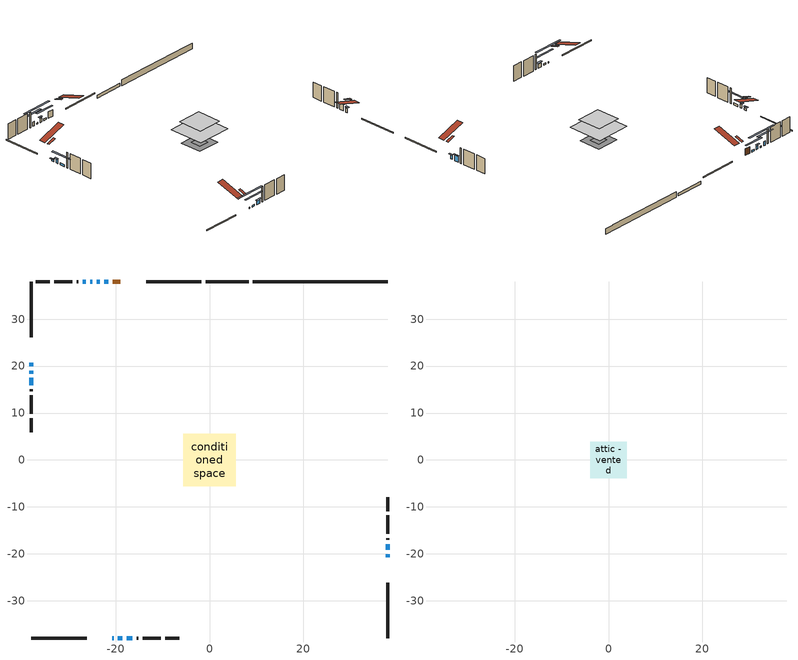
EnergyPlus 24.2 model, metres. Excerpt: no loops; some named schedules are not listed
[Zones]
conditioned space
 floor adiabatic (Floor2 construction): -1.61,-1.61 -1.61,1.61 1.61,1.61 1.61,-1.61 z1.07
 floor adiabatic (AdiabaticFloorConstruction): -5.55,-5.55 -5.55,5.55 5.55,5.55 5.55,-5.55 z3.51
 floor foundation (Slab1 construction): -3.66,-3.5 -3.66,3.5 3.66,3.5 3.66,-3.5 z-0.76
 floor foundation (Slab2 construction): -1.61,-1.61 -1.61,1.61 1.61,1.61 1.61,-1.61 z-0.65
 wall outside (RimJoist1 construction): -1.75,37.91 -13.52,37.91 / -37.91,-37.91 -26.13,-37.91 / -37.91,37.91 -37.91,26.13 / 37.91,-37.91 37.91,-26.13 z1.07:1.37
 wall outside (AdiabaticWallConstruction 1): -18.95,37.91 -20.61,37.91 z1.07:3.1
 wall outside (AdiabaticWallConstruction): -21.54,37.91 -22.46,37.91 / -19.51,-37.91 -18.59,-37.91 z1.07:1.58; -23.38,37.91 -24,37.91 / -37.91,19.01 -37.91,18.4 / -26.37,37.91 -26.98,37.91 / -17.67,-37.91 -16.45,-37.91 / 37.91,-20.7 37.91,-20.09 z1.07:2.39; -37.91,20.7 -37.91,19.93 / -37.91,17.47 -37.91,15.94 z1.07:1.68; -24.92,37.91 -25.44,37.91 / -20.7,-37.91 -20.44,-37.91 z1.07:1.46; 37.91,-19.16 37.91,-17.89 z1.07:2.96
 wall outside (Wall1 construction): -27.91,37.91 -28.25,37.91 / -15.52,-37.91 -15.18,-37.91 / -37.91,15.02 -37.91,14.68 / 37.91,-16.96 37.91,-16.63 z1.07:5.95
 wall outside (Wall2 construction): -29.18,37.91 -33.06,37.91 / -14.25,-37.91 -10.37,-37.91 / -37.91,13.75 -37.91,9.87 / 37.91,-15.7 37.91,-11.82 z1.07:5.95
 wall outside (Wall3 construction): -33.99,37.91 -36.98,37.91 / -9.44,-37.91 -6.45,-37.91 / -37.91,8.94 -37.91,5.95 / 37.91,-10.89 37.91,-7.89 z1.07:5.95
 wall foundation (FoundationWall1 construction): 9.26,37.91,-0.76 9.26,37.91,1.07 35.04,37.91,1.07 35.04,37.91,0.96 37.91,37.91,0.96 37.91,37.91,-0.76
 wall foundation (FoundationWall2 construction): 8.33,37.91 -0.82,37.91 z-0.65:0.26
 window (WindowConstruction): -21.54,37.91 -22.46,37.91 z1.07:1.58
 window (WindowConstruction 7): -23.38,37.91 -23.99,37.91 z1.07:2.39
 window (WindowConstruction 8): -37.91,20.7 -37.91,19.94 z1.07:1.68
 window (WindowConstruction 9): -37.91,19.01 -37.91,18.4 z1.07:2.39
 window (WindowConstruction 10): -24.92,37.91 -25.44,37.91 z1.07:1.46
 window (WindowConstruction 11): -20.7,-37.91 -20.44,-37.91 z1.07:1.46
 window (WindowConstruction 1): -26.37,37.91 -26.98,37.91 z1.07:2.39
 window (WindowConstruction 2): -19.51,-37.91 -18.6,-37.91 z1.07:1.58
 window (WindowConstruction 3): -17.67,-37.91 -16.45,-37.91 z1.07:2.39
 window (WindowConstruction 4): -37.91,17.47 -37.91,15.94 z1.07:1.68
 window (WindowConstruction 5): 37.91,-20.7 37.91,-20.09 z1.07:2.39
 window (WindowConstruction 6): 37.91,-19.16 37.91,-17.89 z1.07:2.96
 door (Door): -18.95,37.91 -20.61,37.91 z1.07:3.1
 ceiling adiabatic (AdiabaticFloorConstruction): 5.55,-5.55 5.55,5.55 -5.55,5.55 -5.55,-5.55 z3.51
 roof outside (Roof2 construction): -18.03,37.91,5.95 -18.03,35.45,6.76 -17.38,35.45,6.76 -17.38,37.91,5.95; -21.63,-37.91,5.95 -21.63,-35.45,6.76 -22.27,-35.45,6.76 -22.27,-37.91,5.95; -37.91,21.63,5.95 -35.45,21.63,6.76 -35.45,22.27,6.76 -37.91,22.27,5.95; 37.91,-21.63,5.95 35.45,-21.63,6.76 35.45,-22.27,6.76 37.91,-22.27,5.95
attic - vented
 floor to conditioned space (Floor1 construction Reversed): -3.9,-3.9 -3.9,3.9 3.9,3.9 3.9,-3.9 z5.95
 roof outside (Roof1 construction): -16.45,37.91,5.95 -16.45,30.31,8.48 -14.45,30.31,8.48 -14.45,37.91,5.95; -23.2,-37.91,5.95 -23.2,-30.31,8.48 -25.2,-30.31,8.48 -25.2,-37.91,5.95; -37.91,23.2,5.95 -30.31,23.2,8.48 -30.31,25.2,8.48 -37.91,25.2,5.95; 37.91,-23.2,5.95 30.31,-23.2,8.48 30.31,-25.2,8.48 37.91,-25.2,5.95
shading: -25.2,37.91 -18.8,37.91 -18.8,38.37 -25.2,38.37 z4.32; -24.29,37.91 -23.09,37.91 -23.09,38.37 -24.29,38.37 z2.69; -37.91,19.64 -37.91,21 -38.37,21 -38.37,19.64 z1.98; -37.91,18.1 -37.91,19.31 -38.37,19.31 -38.37,18.1 z2.69; -30.21,37.91 -20.15,37.91 -20.15,38.32 -30.21,38.32 z6.23; -15.67,-37.91 -25.47,-37.91 -25.47,-38.32 -15.67,-38.32 z6.23; -29.72,37.91 -23.63,37.91 -23.63,38.37 -29.72,38.37 z5.13; -15.54,-37.91 -22.56,-37.91 -22.56,-38.37 -15.54,-38.37 z4.63; -16.15,-37.91 -17.97,-37.91 -17.97,-38.37 -16.15,-38.37 z2.69; -37.91,13.2 -37.91,20.21 -38.37,20.21 -38.37,13.2 z4.42; 37.91,-19.79 37.91,-21 38.37,-21 38.37,-19.79 z2.69; 37.91,-17.69 37.91,-19.36 38.32,-19.36 38.32,-17.69 z3.16
[Building]
Building 1: Terrain=Suburbs
[Site:Location]
Erieau AUT_ON: Latitude {deg}=42.25; Longitude {deg}=-81.9; Time Zone {hr}=-5; Elevation {m}=178; Keep Site Location Information=Yes
[Site:GroundTemperature:Shallow]
5.2292, 3.30147, 3.1471, 4.0619, 7.73432, 11.3896, 14.5586, 16.5661, 16.7366, 15.1039, 12.0157, 8.47254
[Site:WaterMainsTemperature]
Calculation Method=Schedule; Temperature Schedule=mains temperature schedule
[Material] Roughness=Rough; Thermal Absorptance=0.9
Name | Thickness {m} | Conductivity {W/m-K} | Density {kg/m3} | Specific Heat {J/kg-K} | Solar Absorptance | Visible Absorptance
asphalt or fiberglass shingles | 0.00635 | 0.162714 | 1121.4 | 1465.45 | 0.4 | 0.4
ceiling stud and cavity | 0.1397 | 0.109885 | 65.682 | 1177.47 | 0.7 | 0.7
concrete 4.0 in. | 0.1016 | 1.803125 | 2242.8 | 837.4 | 0.7 | 0.7
concrete 8.0 in. | 0.2032 | 1.803125 | 2242.8 | 837.4 | 0.7 | 0.7
door material | 0.04445 | 0.188738 | 512.64 | 1214.23 | 0.7 | 0.7
exterior vertical ins | 0.00202101 | 0.029427 | 32.04 | 1214.23 | 0.7 | 0.7
floor covering | 0.0127 | 9.015625 | 54.468 | 1339.84 | 0.6 | 0.6
floor covering 1 | 0.0127 | 0.0433444 | 54.468 | 1339.84 | 0.6 | 0.6
floor rigid ins; wall rigid ins | 0.512978 | 0.029427 | 32.04 | 1214.23 | 0.7 | 0.7
floor stud and cavity | 0.0889 | 0.621767 | 50.32683 | 1063.81 | 0.7 | 0.7
floor stud and cavity 1 | 0.1397 | 1.75129 | 37.0049 | 1207.88 | 0.7 | 0.7
furniture material conditioned space 1 | 0.1524 | 0.115458 | 640.8 | 1214.23 | 0.6 | 0.6
gypsum board | 0.0127 | 0.160291 | 801 | 837.4 | 0.6 | 0.6
gypsum board 1 | 0.0127 | 0.160291 | 801 | 837.4 | 0.7 | 0.7
osb sheathing 0.5 in. | 0.0127 | 0.115458 | 512.64 | 1214.23 | 0.7 | 0.7
osb sheathing 0.75 in. | 0.01905 | 0.115458 | 512.64 | 1214.23 | 0.7 | 0.7
rim joist stud and cavity | 0.0508 | 0.177588 | 50.32683 | 1063.81 | 0.6 | 0.6
roof stud and cavity | 0.2032 | 0.162356 | 78.34581 | 1123.46 | 0.7 | 0.7
wall stud and cavity | 0.1397 | 1.03049 | 139.0536 | 1170.24 | 0.7 | 0.7
wall stud and cavity 1 | 0.1397 | 1.11759 | 139.0536 | 1170.24 | 0.7 | 0.7
wall stud and cavity 2 | 0.1397 | 1.10207 | 139.0536 | 1170.24 | 0.7 | 0.7
wall stud and cavity 3 | 0.0889 | 0.380278 | 52.3479 | 1209.89 | 0.7 | 0.7
wall stud and cavity 4 | 0.0889 | 0.391764 | 83.0341 | 1211.67 | 0.7 | 0.7
wood siding | 0.0254 | 0.102417 | 544.68 | 1172.36 | 0.4 | 0.4
wood siding 1; wood siding 2; wood siding 3 | 0.0254 | 0.102417 | 544.68 | 1172.36 | 0.7 | 0.7
[WindowMaterial:SimpleGlazingSystem]
Name | U-Factor {W/m2-K} | Solar Heat Gain Coefficient
WindowMaterial | 2.99571 | 0.59
WindowMaterial 1 | 2.96562 | 0.62
WindowMaterial 2 | 2.75383 | 0.59
WindowMaterial 3 | 2.90089 | 0.68
WindowMaterial 4 | 2.765186 | 0.62
WindowMaterial 5 | 2.67774 | 0.42
[Construction]
AdiabaticFloorConstruction: floor stud and cavity 1, floor rigid ins, osb sheathing 0.75 in., floor covering 1
AdiabaticWallConstruction: wood siding 2, wall rigid ins, wall stud and cavity 3, gypsum board
AdiabaticWallConstruction 1: wood siding 3, wall rigid ins, wall stud and cavity 3, gypsum board
Door: door material
Floor1 construction Reversed: gypsum board, ceiling stud and cavity
Floor2 construction: floor stud and cavity, floor covering
FoundationWall1 construction: concrete 8.0 in.
FoundationWall2 construction: concrete 8.0 in., gypsum board 1
furniture construction conditioned space 1: furniture material conditioned space 1
PartitionWallConstruction: gypsum board, wall stud and cavity 4, gypsum board
RimJoist1 construction: wood siding 1, rim joist stud and cavity
Roof1 construction: asphalt or fiberglass shingles
Roof2 construction: asphalt or fiberglass shingles, osb sheathing 0.75 in., roof stud and cavity, gypsum board
Slab1 construction; Slab2 construction: concrete 4.0 in.
Wall1 construction: wood siding, osb sheathing 0.5 in., wall stud and cavity, gypsum board
Wall2 construction: wood siding, osb sheathing 0.5 in., wall stud and cavity 1, gypsum board
Wall3 construction: wood siding, osb sheathing 0.5 in., wall stud and cavity 2, gypsum board
WindowConstruction; WindowConstruction 2: WindowMaterial
WindowConstruction 1; WindowConstruction 3; WindowConstruction 5; WindowConstruction 7: WindowMaterial 1
WindowConstruction 10; WindowConstruction 11: WindowMaterial 5
WindowConstruction 4; WindowConstruction 8: WindowMaterial 2
WindowConstruction 6: WindowMaterial 3
WindowConstruction 9: WindowMaterial 4
[Zone] Multiplier=1; Part of Total Floor Area=Yes
Name | Volume {m3}
attic - vented | 24.9618
conditioned space | 386.7
[Space]
Name | Zone | Volume {m3}
attic - vented 1 | attic - vented | 24.9618
conditioned space 1 | conditioned space | 386.7
[ZoneInfiltration:EffectiveLeakageArea]
infil attic - vented 1: Zone or Space=attic - vented 1; Schedule=Always On Discrete; Effective Air Leakage Area {cm2}=2916.48; Stack Coefficient=0.000175984; Wind Coefficient=8.96306e-06
[ZoneMixing]
whole house fan mix: Zone or Space=attic - vented; Schedule=Always On Continuous; Design Flow Rate Calculation Method=Flow/Zone; Design Flow Rate {m3/s}=0; Source Zone or Space=conditioned space
[SurfaceProperty:ExposedFoundationPerimeter] Exposed Perimeter Calculation Method=TotalExposedPerimeter
Name | Total Exposed Perimeter {m}
Slab1 | 28.651
Slab2 | 9.144
[InternalMass] Zone or ZoneList=conditioned space; Space or SpaceList=conditioned space 1
Name | Construction | Surface Area {m2}
furniture mass conditioned space 1 | furniture construction conditioned space 1 | 78.1023
partition wall mass | PartitionWallConstruction | 184.868
[Lights]
interior lighting: Zone or ZoneList or Space or SpaceList=conditioned space 1; Schedule=interior lighting schedule; Design Level Calculation Method=LightingLevel; Lighting Level {W}=343.2; Return Air Fraction=0; Fraction Radiant=0.6; Fraction Visible=0.2; Fraction Replaceable=1
[People]
occupants: Zone or ZoneList or Space or SpaceList=conditioned space 1; Number of People Schedule=occupants schedule; Number of People Calculation Method=People; Number of People=3; Fraction Radiant=0.314171; Sensible Heat Fraction=0.56303; Activity Level Schedule=occupants activity schedule; Carbon Dioxide Generation Rate {m3/s-W}=0; Enable ASHRAE 55 Comfort Warnings=No; Mean Radiant Temperature Calculation Type=EnclosureAveraged
[ElectricEquipment] Zone or ZoneList or Space or SpaceList=conditioned space 1; Design Level Calculation Method=EquipmentLevel
Name | Schedule | Design Level {W} | Fraction Latent | Fraction Radiant | Fraction Lost
clothes dryer | clothes dryer schedule | 140.772 | 0.015 | 0.081 | 0.85
clothes washer | clothes washer schedule | 32.1985 | 0.03 | 0.162 | 0.7
cooking range | cooking range schedule | 215.147 | 0.08 | 0.432 | 0.2
dishwasher | dishwasher schedule | 66.8632 | 0.3 | 0.18 | 0.4
fridge | fridge schedule | 72.9452 | 0 | 0.6 | 0
mech vent house fan | mech vent house fan schedule | 0 | 0 | 0 | 1
mech vent house fan cfis | mech vent house fan cfis schedule | 0 | 0 | 0 | 0
misc plug loads | misc plug loads schedule | 494.7 | 0.045 | 0.513 | 0.1
whole house fan | Always On Discrete | 0 | 0 | 0 | 1
[OtherEquipment] Zone or ZoneList or Space or SpaceList=conditioned space 1; Design Level Calculation Method=EquipmentLevel
Name | Fuel Type | Schedule | Design Level {W} | Fraction Latent | Fraction Radiant | Fraction Lost
clothes dryer 1 | Electricity | clothes dryer schedule | 0 | 0.015 | 0.081 | 0.85
cooking range 1 | Electricity | cooking range schedule | 0 | 0.08 | 0.432 | 0.2
general water use latent | None | general water use schedule | 62.594 | 1 | 0 | 0
general water use sensible | None | general water use schedule | -61.6891 | 0 | 0.6 | 0
mech vent house fan latent load | None | Always On Discrete | 0 | 1 | 0 | 0
mech vent house fan sensible load | None | Always On Discrete | 0 | 0 | 0 | 0
water heater energy adjustment1 | NaturalGas | Always On Discrete | 0.01 | 0 | 0 | 1
[ZoneInfiltration:DesignFlowRate] Zone or ZoneList or Space or SpaceList=conditioned space 1; Schedule=Always On Discrete; Design Flow Rate Calculation Method=Flow/Zone; Design Flow Rate {m3/s}=0
infil flow; natural vent flow; whole house fan flow
[Foundation:Kiva] Initial Indoor Air Temperature {C}=18; Wall Depth Below Slab {m}=0.2032
Name | Wall Height Above Grade {m} | Custom Block Material Name 1 | Custom Block Depth 1 {m} | Custom Block X Position 1 {m} | Custom Block Z Position 1 {m}
Foundation Kiva 1 | 1.07
Foundation Kiva 2 | 0.260025 | exterior vertical ins | 0.910011 | 0.2159 | 0
[Foundation:Kiva:Settings]
Soil Conductivity {W/m-K}=0.849921; Soil Density {kg/m3}=1842.3; Soil Specific Heat {J/kg-K}=418.7; Ground Solar Absorptivity=0.9; Ground Thermal Absorptivity=0.9; Ground Surface Roughness {m}=0.03; Far-Field Width {m}=40; Deep-Ground Boundary Condition=ZeroFlux; Deep-Ground Depth {m}=40; Minimum Cell Dimension {m}=0.2; Maximum Cell Growth Coefficient=3; Simulation Timestep=Timestep
[Exterior:Lights]
exterior lighting: Schedule=exterior lighting schedule; Design Level {W}=75.6
[Schedule:Constant]
Name | Hourly Value
Always On Continuous; mech vent house fan schedule; mech vent house fan cfis schedule; Always On Discrete | 1
occupants activity schedule | 117.228
fridge schedule | 0
[Schedule:Week:Daily]
interior lighting schedule Week Rule - Jan1-Jan27: interior lighting schedule day, interior lighting schedule day, interior lighting schedule day, interior lighting schedule day, interior lighting schedule day, interior lighting schedule day, interior lighting schedule day, interior lighting schedule default day, interior lighting schedule default day, interior lighting schedule default day, interior lighting schedule default day, interior lighting schedule default day
interior lighting schedule Week Rule - Jan28-Feb3: interior lighting schedule day, interior lighting schedule day, interior lighting schedule day, interior lighting schedule day, interior lighting schedule day 1, interior lighting schedule day 1, interior lighting schedule day 1, interior lighting schedule default day, interior lighting schedule default day, interior lighting schedule default day, interior lighting schedule default day, interior lighting schedule default day
interior lighting schedule Week Rule - Feb4-Feb24: interior lighting schedule day 1, interior lighting schedule day 1, interior lighting schedule day 1, interior lighting schedule day 1, interior lighting schedule day 1, interior lighting schedule day 1, interior lighting schedule day 1, interior lighting schedule default day, interior lighting schedule default day, interior lighting schedule default day, interior lighting schedule default day, interior lighting schedule default day
interior lighting schedule Week Rule - Feb25-Mar3: interior lighting schedule day 1, interior lighting schedule day 1, interior lighting schedule day 1, interior lighting schedule day 1, interior lighting schedule day 2, interior lighting schedule day 2, interior lighting schedule day 2, interior lighting schedule default day, interior lighting schedule default day, interior lighting schedule default day, interior lighting schedule default day, interior lighting schedule default day
interior lighting schedule Week Rule - Mar4-Mar31: interior lighting schedule day 2, interior lighting schedule day 2, interior lighting schedule day 2, interior lighting schedule day 2, interior lighting schedule day 2, interior lighting schedule day 2, interior lighting schedule day 2, interior lighting schedule default day, interior lighting schedule default day, interior lighting schedule default day, interior lighting schedule default day, interior lighting schedule default day
interior lighting schedule Week Rule - Apr1-Apr28: interior lighting schedule day 3, interior lighting schedule day 3, interior lighting schedule day 3, interior lighting schedule day 3, interior lighting schedule day 3, interior lighting schedule day 3, interior lighting schedule day 3, interior lighting schedule default day, interior lighting schedule default day, interior lighting schedule default day, interior lighting schedule default day, interior lighting schedule default day
interior lighting schedule Week Rule - Apr29-May5: interior lighting schedule day 3, interior lighting schedule day 3, interior lighting schedule day 4, interior lighting schedule day 4, interior lighting schedule day 4, interior lighting schedule day 4, interior lighting schedule day 4, interior lighting schedule default day, interior lighting schedule default day, interior lighting schedule default day, interior lighting schedule default day, interior lighting schedule default day
interior lighting schedule Week Rule - May6-May26: interior lighting schedule day 4, interior lighting schedule day 4, interior lighting schedule day 4, interior lighting schedule day 4, interior lighting schedule day 4, interior lighting schedule day 4, interior lighting schedule day 4, interior lighting schedule default day, interior lighting schedule default day, interior lighting schedule default day, interior lighting schedule default day, interior lighting schedule default day
interior lighting schedule Week Rule - May27-Jun2: interior lighting schedule day 4, interior lighting schedule day 4, interior lighting schedule day 4, interior lighting schedule day 4, interior lighting schedule day 4, interior lighting schedule day 5, interior lighting schedule day 5, interior lighting schedule default day, interior lighting schedule default day, interior lighting schedule default day, interior lighting schedule default day, interior lighting schedule default day
interior lighting schedule Week Rule - Jun3-Jun30: interior lighting schedule day 5, interior lighting schedule day 5, interior lighting schedule day 5, interior lighting schedule day 5, interior lighting schedule day 5, interior lighting schedule day 5, interior lighting schedule day 5, interior lighting schedule default day, interior lighting schedule default day, interior lighting schedule default day, interior lighting schedule default day, interior lighting schedule default day
interior lighting schedule Week Rule - Jul1-Jul28: interior lighting schedule day 6, interior lighting schedule day 6, interior lighting schedule day 6, interior lighting schedule day 6, interior lighting schedule day 6, interior lighting schedule day 6, interior lighting schedule day 6, interior lighting schedule default day, interior lighting schedule default day, interior lighting schedule default day, interior lighting schedule default day, interior lighting schedule default day
interior lighting schedule Week Rule - Jul29-Aug4: interior lighting schedule day 6, interior lighting schedule day 6, interior lighting schedule day 6, interior lighting schedule day 7, interior lighting schedule day 7, interior lighting schedule day 7, interior lighting schedule day 7, interior lighting schedule default day, interior lighting schedule default day, interior lighting schedule default day, interior lighting schedule default day, interior lighting schedule default day
interior lighting schedule Week Rule - Aug5-Aug25: interior lighting schedule day 7, interior lighting schedule day 7, interior lighting schedule day 7, interior lighting schedule day 7, interior lighting schedule day 7, interior lighting schedule day 7, interior lighting schedule day 7, interior lighting schedule default day, interior lighting schedule default day, interior lighting schedule default day, interior lighting schedule default day, interior lighting schedule default day
interior lighting schedule Week Rule - Aug26-Sep1: interior lighting schedule day 7, interior lighting schedule day 7, interior lighting schedule day 7, interior lighting schedule day 7, interior lighting schedule day 7, interior lighting schedule day 7, interior lighting schedule day 8, interior lighting schedule default day, interior lighting schedule default day, interior lighting schedule default day, interior lighting schedule default day, interior lighting schedule default day
interior lighting schedule Week Rule - Sep2-Sep29: interior lighting schedule day 8, interior lighting schedule day 8, interior lighting schedule day 8, interior lighting schedule day 8, interior lighting schedule day 8, interior lighting schedule day 8, interior lighting schedule day 8, interior lighting schedule default day, interior lighting schedule default day, interior lighting schedule default day, interior lighting schedule default day, interior lighting schedule default day
interior lighting schedule Week Rule - Sep30-Oct6: interior lighting schedule day 8, interior lighting schedule day 9, interior lighting schedule day 9, interior lighting schedule day 9, interior lighting schedule day 9, interior lighting schedule day 9, interior lighting schedule day 9, interior lighting schedule default day, interior lighting schedule default day, interior lighting schedule default day, interior lighting schedule default day, interior lighting schedule default day
interior lighting schedule Week Rule - Oct7-Oct27: interior lighting schedule day 9, interior lighting schedule day 9, interior lighting schedule day 9, interior lighting schedule day 9, interior lighting schedule day 9, interior lighting schedule day 9, interior lighting schedule day 9, interior lighting schedule default day, interior lighting schedule default day, interior lighting schedule default day, interior lighting schedule default day, interior lighting schedule default day
interior lighting schedule Week Rule - Oct28-Nov3: interior lighting schedule day 9, interior lighting schedule day 9, interior lighting schedule day 9, interior lighting schedule day 9, interior lighting schedule day 10, interior lighting schedule day 10, interior lighting schedule day 10, interior lighting schedule default day, interior lighting schedule default day, interior lighting schedule default day, interior lighting schedule default day, interior lighting schedule default day
interior lighting schedule Week Rule - Nov4-Nov24: interior lighting schedule day 10, interior lighting schedule day 10, interior lighting schedule day 10, interior lighting schedule day 10, interior lighting schedule day 10, interior lighting schedule day 10, interior lighting schedule day 10, interior lighting schedule default day, interior lighting schedule default day, interior lighting schedule default day, interior lighting schedule default day, interior lighting schedule default day
interior lighting schedule Week Rule - Nov25-Dec1: interior lighting schedule day 10, interior lighting schedule day 10, interior lighting schedule day 10, interior lighting schedule day 10, interior lighting schedule day 10, interior lighting schedule day 10, interior lighting schedule day 11, interior lighting schedule default day, interior lighting schedule default day, interior lighting schedule default day, interior lighting schedule default day, interior lighting schedule default day
interior lighting schedule Week Rule - Dec2-Dec31: interior lighting schedule day 11, interior lighting schedule day 11, interior lighting schedule day 11, interior lighting schedule day 11, interior lighting schedule day 11, interior lighting schedule day 11, interior lighting schedule day 11, interior lighting schedule default day, interior lighting schedule default day, interior lighting schedule default day, interior lighting schedule default day, interior lighting schedule default day
occupants schedule Week Rule - Jan1-Dec31: occupants schedule day, occupants schedule day, occupants schedule day, occupants schedule day, occupants schedule day, occupants schedule day, occupants schedule day, occupants schedule default day, occupants schedule default day, occupants schedule default day, occupants schedule default day, occupants schedule default day
clothes dryer schedule Week Rule - Jan1-Dec31: clothes dryer schedule day, clothes dryer schedule day, clothes dryer schedule day, clothes dryer schedule day, clothes dryer schedule day, clothes dryer schedule day, clothes dryer schedule day, clothes dryer schedule default day, clothes dryer schedule default day, clothes dryer schedule default day, clothes dryer schedule default day, clothes dryer schedule default day
clothes washer schedule Week Rule - Jan1-Dec31: clothes washer schedule day, clothes washer schedule day, clothes washer schedule day, clothes washer schedule day, clothes washer schedule day, clothes washer schedule day, clothes washer schedule day, clothes washer schedule default day, clothes washer schedule default day, clothes washer schedule default day, clothes washer schedule default day, clothes washer schedule default day
cooking range schedule Week Rule - Jan1-Dec31: cooking range schedule day, cooking range schedule day, cooking range schedule day, cooking range schedule day, cooking range schedule day, cooking range schedule day, cooking range schedule day, cooking range schedule default day, cooking range schedule default day, cooking range schedule default day, cooking range schedule default day, cooking range schedule default day
dishwasher schedule Week Rule - Jan1-Dec31: dishwasher schedule day, dishwasher schedule day, dishwasher schedule day, dishwasher schedule day, dishwasher schedule day, dishwasher schedule day, dishwasher schedule day, dishwasher schedule default day, dishwasher schedule default day, dishwasher schedule default day, dishwasher schedule default day, dishwasher schedule default day
misc plug loads schedule Week Rule - Jan1-Dec31: misc plug loads schedule day, misc plug loads schedule day, misc plug loads schedule day, misc plug loads schedule day, misc plug loads schedule day, misc plug loads schedule day, misc plug loads schedule day, misc plug loads schedule default day, misc plug loads schedule default day, misc plug loads schedule default day, misc plug loads schedule default day, misc plug loads schedule default day
general water use schedule Week Rule - Jan1-Dec31: general water use schedule day, general water use schedule day, general water use schedule day, general water use schedule day, general water use schedule day, general water use schedule day, general water use schedule day, general water use schedule default day, general water use schedule default day, general water use schedule default day, general water use schedule default day, general water use schedule default day
exterior lighting schedule Week Rule - Jan1-Jan27: exterior lighting schedule day, exterior lighting schedule day, exterior lighting schedule day, exterior lighting schedule day, exterior lighting schedule day, exterior lighting schedule day, exterior lighting schedule day, exterior lighting schedule default day, exterior lighting schedule default day, exterior lighting schedule default day, exterior lighting schedule default day, exterior lighting schedule default day
exterior lighting schedule Week Rule - Jan28-Feb3: exterior lighting schedule day, exterior lighting schedule day, exterior lighting schedule day, exterior lighting schedule day, exterior lighting schedule day 1, exterior lighting schedule day 1, exterior lighting schedule day 1, exterior lighting schedule default day, exterior lighting schedule default day, exterior lighting schedule default day, exterior lighting schedule default day, exterior lighting schedule default day
exterior lighting schedule Week Rule - Feb4-Feb24: exterior lighting schedule day 1, exterior lighting schedule day 1, exterior lighting schedule day 1, exterior lighting schedule day 1, exterior lighting schedule day 1, exterior lighting schedule day 1, exterior lighting schedule day 1, exterior lighting schedule default day, exterior lighting schedule default day, exterior lighting schedule default day, exterior lighting schedule default day, exterior lighting schedule default day
exterior lighting schedule Week Rule - Feb25-Mar3: exterior lighting schedule day 1, exterior lighting schedule day 1, exterior lighting schedule day 1, exterior lighting schedule day 1, exterior lighting schedule day 2, exterior lighting schedule day 2, exterior lighting schedule day 2, exterior lighting schedule default day, exterior lighting schedule default day, exterior lighting schedule default day, exterior lighting schedule default day, exterior lighting schedule default day
exterior lighting schedule Week Rule - Mar4-Mar31: exterior lighting schedule day 2, exterior lighting schedule day 2, exterior lighting schedule day 2, exterior lighting schedule day 2, exterior lighting schedule day 2, exterior lighting schedule day 2, exterior lighting schedule day 2, exterior lighting schedule default day, exterior lighting schedule default day, exterior lighting schedule default day, exterior lighting schedule default day, exterior lighting schedule default day
exterior lighting schedule Week Rule - Apr1-Apr28: exterior lighting schedule day 3, exterior lighting schedule day 3, exterior lighting schedule day 3, exterior lighting schedule day 3, exterior lighting schedule day 3, exterior lighting schedule day 3, exterior lighting schedule day 3, exterior lighting schedule default day, exterior lighting schedule default day, exterior lighting schedule default day, exterior lighting schedule default day, exterior lighting schedule default day
exterior lighting schedule Week Rule - Apr29-May5: exterior lighting schedule day 3, exterior lighting schedule day 3, exterior lighting schedule day 4, exterior lighting schedule day 4, exterior lighting schedule day 4, exterior lighting schedule day 4, exterior lighting schedule day 4, exterior lighting schedule default day, exterior lighting schedule default day, exterior lighting schedule default day, exterior lighting schedule default day, exterior lighting schedule default day
exterior lighting schedule Week Rule - May6-May26: exterior lighting schedule day 4, exterior lighting schedule day 4, exterior lighting schedule day 4, exterior lighting schedule day 4, exterior lighting schedule day 4, exterior lighting schedule day 4, exterior lighting schedule day 4, exterior lighting schedule default day, exterior lighting schedule default day, exterior lighting schedule default day, exterior lighting schedule default day, exterior lighting schedule default day
exterior lighting schedule Week Rule - May27-Jun2: exterior lighting schedule day 4, exterior lighting schedule day 4, exterior lighting schedule day 4, exterior lighting schedule day 4, exterior lighting schedule day 4, exterior lighting schedule day 5, exterior lighting schedule day 5, exterior lighting schedule default day, exterior lighting schedule default day, exterior lighting schedule default day, exterior lighting schedule default day, exterior lighting schedule default day
exterior lighting schedule Week Rule - Jun3-Jun30: exterior lighting schedule day 5, exterior lighting schedule day 5, exterior lighting schedule day 5, exterior lighting schedule day 5, exterior lighting schedule day 5, exterior lighting schedule day 5, exterior lighting schedule day 5, exterior lighting schedule default day, exterior lighting schedule default day, exterior lighting schedule default day, exterior lighting schedule default day, exterior lighting schedule default day
exterior lighting schedule Week Rule - Jul1-Jul28: exterior lighting schedule day 6, exterior lighting schedule day 6, exterior lighting schedule day 6, exterior lighting schedule day 6, exterior lighting schedule day 6, exterior lighting schedule day 6, exterior lighting schedule day 6, exterior lighting schedule default day, exterior lighting schedule default day, exterior lighting schedule default day, exterior lighting schedule default day, exterior lighting schedule default day
exterior lighting schedule Week Rule - Jul29-Aug4: exterior lighting schedule day 6, exterior lighting schedule day 6, exterior lighting schedule day 6, exterior lighting schedule day 7, exterior lighting schedule day 7, exterior lighting schedule day 7, exterior lighting schedule day 7, exterior lighting schedule default day, exterior lighting schedule default day, exterior lighting schedule default day, exterior lighting schedule default day, exterior lighting schedule default day
exterior lighting schedule Week Rule - Aug5-Aug25: exterior lighting schedule day 7, exterior lighting schedule day 7, exterior lighting schedule day 7, exterior lighting schedule day 7, exterior lighting schedule day 7, exterior lighting schedule day 7, exterior lighting schedule day 7, exterior lighting schedule default day, exterior lighting schedule default day, exterior lighting schedule default day, exterior lighting schedule default day, exterior lighting schedule default day
exterior lighting schedule Week Rule - Aug26-Sep1: exterior lighting schedule day 7, exterior lighting schedule day 7, exterior lighting schedule day 7, exterior lighting schedule day 7, exterior lighting schedule day 7, exterior lighting schedule day 7, exterior lighting schedule day 8, exterior lighting schedule default day, exterior lighting schedule default day, exterior lighting schedule default day, exterior lighting schedule default day, exterior lighting schedule default day
exterior lighting schedule Week Rule - Sep2-Sep29: exterior lighting schedule day 8, exterior lighting schedule day 8, exterior lighting schedule day 8, exterior lighting schedule day 8, exterior lighting schedule day 8, exterior lighting schedule day 8, exterior lighting schedule day 8, exterior lighting schedule default day, exterior lighting schedule default day, exterior lighting schedule default day, exterior lighting schedule default day, exterior lighting schedule default day
exterior lighting schedule Week Rule - Sep30-Oct6: exterior lighting schedule day 8, exterior lighting schedule day 9, exterior lighting schedule day 9, exterior lighting schedule day 9, exterior lighting schedule day 9, exterior lighting schedule day 9, exterior lighting schedule day 9, exterior lighting schedule default day, exterior lighting schedule default day, exterior lighting schedule default day, exterior lighting schedule default day, exterior lighting schedule default day
exterior lighting schedule Week Rule - Oct7-Oct27: exterior lighting schedule day 9, exterior lighting schedule day 9, exterior lighting schedule day 9, exterior lighting schedule day 9, exterior lighting schedule day 9, exterior lighting schedule day 9, exterior lighting schedule day 9, exterior lighting schedule default day, exterior lighting schedule default day, exterior lighting schedule default day, exterior lighting schedule default day, exterior lighting schedule default day
exterior lighting schedule Week Rule - Oct28-Nov3: exterior lighting schedule day 9, exterior lighting schedule day 9, exterior lighting schedule day 9, exterior lighting schedule day 9, exterior lighting schedule day 10, exterior lighting schedule day 10, exterior lighting schedule day 10, exterior lighting schedule default day, exterior lighting schedule default day, exterior lighting schedule default day, exterior lighting schedule default day, exterior lighting schedule default day
exterior lighting schedule Week Rule - Nov4-Nov24: exterior lighting schedule day 10, exterior lighting schedule day 10, exterior lighting schedule day 10, exterior lighting schedule day 10, exterior lighting schedule day 10, exterior lighting schedule day 10, exterior lighting schedule day 10, exterior lighting schedule default day, exterior lighting schedule default day, exterior lighting schedule default day, exterior lighting schedule default day, exterior lighting schedule default day
[Schedule:Year]
interior lighting schedule: interior lighting schedule Week Rule - Jan1-Jan27, 1, 1, 1, 27, interior lighting schedule Week Rule - Jan28-Feb3, 1, 28, 2, 3, interior lighting schedule Week Rule - Feb4-Feb24, 2, 4, 2, 24, interior lighting schedule Week Rule - Feb25-Mar3, 2, 25, 3, 3, interior lighting schedule Week Rule - Mar4-Mar31, 3, 4, 3, 31, interior lighting schedule Week Rule - Apr1-Apr28, 4, 1, 4, 28, interior lighting schedule Week Rule - Apr29-May5, 4, 29, 5, 5, interior lighting schedule Week Rule - May6-May26, 5, 6, 5, 26, interior lighting schedule Week Rule - May27-Jun2, 5, 27, 6, 2, interior lighting schedule Week Rule - Jun3-Jun30, 6, 3, 6, 30, interior lighting schedule Week Rule - Jul1-Jul28, 7, 1, 7, 28, interior lighting schedule Week Rule - Jul29-Aug4, 7, 29, 8, 4, interior lighting schedule Week Rule - Aug5-Aug25, 8, 5, 8, 25, interior lighting schedule Week Rule - Aug26-Sep1, 8, 26, 9, 1, interior lighting schedule Week Rule - Sep2-Sep29, 9, 2, 9, 29, interior lighting schedule Week Rule - Sep30-Oct6, 9, 30, 10, 6, interior lighting schedule Week Rule - Oct7-Oct27, 10, 7, 10, 27, interior lighting schedule Week Rule - Oct28-Nov3, 10, 28, 11, 3, interior lighting schedule Week Rule - Nov4-Nov24, 11, 4, 11, 24, interior lighting schedule Week Rule - Nov25-Dec1, 11, 25, 12, 1, interior lighting schedule Week Rule - Dec2-Dec31, 12, 2, 12, 31
occupants schedule: occupants schedule Week Rule - Jan1-Dec31, 1, 1, 12, 31
clothes dryer schedule: clothes dryer schedule Week Rule - Jan1-Dec31, 1, 1, 12, 31
clothes washer schedule: clothes washer schedule Week Rule - Jan1-Dec31, 1, 1, 12, 31
cooking range schedule: cooking range schedule Week Rule - Jan1-Dec31, 1, 1, 12, 31
dishwasher schedule: dishwasher schedule Week Rule - Jan1-Dec31, 1, 1, 12, 31
misc plug loads schedule: misc plug loads schedule Week Rule - Jan1-Dec31, 1, 1, 12, 31
general water use schedule: general water use schedule Week Rule - Jan1-Dec31, 1, 1, 12, 31
exterior lighting schedule: exterior lighting schedule Week Rule - Jan1-Jan27, 1, 1, 1, 27, exterior lighting schedule Week Rule - Jan28-Feb3, 1, 28, 2, 3, exterior lighting schedule Week Rule - Feb4-Feb24, 2, 4, 2, 24, exterior lighting schedule Week Rule - Feb25-Mar3, 2, 25, 3, 3, exterior lighting schedule Week Rule - Mar4-Mar31, 3, 4, 3, 31, exterior lighting schedule Week Rule - Apr1-Apr28, 4, 1, 4, 28, exterior lighting schedule Week Rule - Apr29-May5, 4, 29, 5, 5, exterior lighting schedule Week Rule - May6-May26, 5, 6, 5, 26, exterior lighting schedule Week Rule - May27-Jun2, 5, 27, 6, 2, exterior lighting schedule Week Rule - Jun3-Jun30, 6, 3, 6, 30, exterior lighting schedule Week Rule - Jul1-Jul28, 7, 1, 7, 28, exterior lighting schedule Week Rule - Jul29-Aug4, 7, 29, 8, 4, exterior lighting schedule Week Rule - Aug5-Aug25, 8, 5, 8, 25, exterior lighting schedule Week Rule - Aug26-Sep1, 8, 26, 9, 1, exterior lighting schedule Week Rule - Sep2-Sep29, 9, 2, 9, 29, exterior lighting schedule Week Rule - Sep30-Oct6, 9, 30, 10, 6, exterior lighting schedule Week Rule - Oct7-Oct27, 10, 7, 10, 27, exterior lighting schedule Week Rule - Oct28-Nov3, 10, 28, 11, 3, exterior lighting schedule Week Rule - Nov4-Nov24, 11, 4, 11, 24, exterior lighting schedule Week Rule - Nov25-Dec1, 11, 25, 12, 1, exterior lighting schedule Week Rule - Dec2-Dec31, 12, 2, 12, 31
[Schedule:Compact]
mains temperature schedule: Through: 01/01, For: AllDays, Until: 24:00, 8.89333, Through: 01/02, For: AllDays, Until: 24:00, 8.82722, Through: 01/03, For: AllDays, Until: 24:00, 8.76167, Through: 01/04, For: AllDays, Until: 24:00, 8.69778, Through: 01/05, For: AllDays, Until: 24:00, 8.635, Through: 01/06, For: AllDays, Until: 24:00, 8.57333, Through: 01/07, For: AllDays, Until: 24:00, 8.51333, Through: 01/08, For: AllDays, Until: 24:00, 8.455, Through: 01/09, For: AllDays, Until: 24:00, 8.39778, Through: 01/10, For: AllDays, Until: 24:00, 8.34167, Through: 01/11, For: AllDays, Until: 24:00, 8.28722, Through: 01/12, For: AllDays, Until: 24:00, 8.23444, Through: 01/13, For: AllDays, Until: 24:00, 8.18278, Through: 01/14, For: AllDays, Until: 24:00, 8.13222, Through: 01/15, For: AllDays, Until: 24:00, 8.08389, Through: 01/16, For: AllDays, Until: 24:00, 8.03667, Through: 01/17, For: AllDays, Until: 24:00, 7.99111, Through: 01/18, For: AllDays, Until: 24:00, 7.94667, Through: 01/19, For: AllDays, Until: 24:00, 7.90389, Through: 01/20, For: AllDays, Until: 24:00, 7.86278, Through: 01/21, For: AllDays, Until: 24:00, 7.82333, Through: 01/22, For: AllDays, Until: 24:00, 7.78556, Through: 01/23, For: AllDays, Until: 24:00, 7.74889, Through: 01/24, For: AllDays, Until: 24:00, 7.71444, Through: 01/25, For: AllDays, Until: 24:00, 7.68111, Through: 01/26, For: AllDays, Until: 24:00, 7.64944, Through: 01/27, For: AllDays, Until: 24:00, 7.61944, Through: 01/28, For: AllDays, Until: 24:00, 7.59111, Through: 01/29, For: AllDays, Until: 24:00, 7.56444, Through: 01/30, For: AllDays, Until: 24:00, 7.53944, Through: 01/31, For: AllDays, Until: 24:00, 7.51611, Through: 02/01, For: AllDays, Until: 24:00, 7.49444, Through: 02/02, For: AllDays, Until: 24:00, 7.47389, Through: 02/03, For: AllDays, Until: 24:00, 7.45556, Through: 02/04, For: AllDays, Until: 24:00, 7.43889, Through: 02/05, For: AllDays, Until: 24:00, 7.42389, Through: 02/06, For: AllDays, Until: 24:00, 7.41056, Through: 02/07, For: AllDays, Until: 24:00, 7.39889, Through: 02/08, For: AllDays, Until: 24:00, 7.38833, Through: 02/09, For: AllDays, Until: 24:00, 7.38, Through: 02/10, For: AllDays, Until: 24:00, 7.37389, Through: 02/11, For: AllDays, Until: 24:00, 7.36889, Through: 02/12, For: AllDays, Until: 24:00, 7.36556, Through: 02/13, For: AllDays, Until: 24:00, 7.36389, Through: 02/14, For: AllDays, Until: 24:00, 7.36389, Through: 02/15, For: AllDays, Until: 24:00, 7.36611, Through: 02/16, For: AllDays, Until: 24:00, 7.36944, Through: 02/17, For: AllDays, Until: 24:00, 7.375, Through: 02/18, For: AllDays, Until: 24:00, 7.38167, Through: 02/19, For: AllDays, Until: 24:00, 7.39056, Through: 02/20, For: AllDays, Until: 24:00, 7.40056, Through: 02/21, For: AllDays, Until: 24:00, 7.41278, Through: 02/22, For: AllDays, Until: 24:00, 7.42667, Through: 02/23, For: AllDays, Until: 24:00, 7.44222, Through: 02/24, For: AllDays, Until: 24:00, 7.45889, Through: 02/25, For: AllDays, Until: 24:00, 7.47778, Through: 02/26, For: AllDays, Until: 24:00, 7.49833, Through: 02/27, For: AllDays, Until: 24:00, 7.52056, Through: 02/28, For: AllDays, Until: 24:00, 7.54444, Through: 03/01, For: AllDays, Until: 24:00, 7.56944, Through: 03/02, For: AllDays, Until: 24:00, 7.59667, Through: 03/03, For: AllDays, Until: 24:00, 7.62556, Through: 03/04, For: AllDays, Until: 24:00, 7.65556, Through: 03/05, For: AllDays, Until: 24:00, 7.68778, Through: 03/06, For: AllDays, Until: 24:00, 7.72111, Through: 03/07, For: AllDays, Until: 24:00, 7.75611, Through: 03/08, For: AllDays, Until: 24:00, 7.79278, Through: 03/09, For: AllDays, Until: 24:00, 7.83111, Through: 03/10, For: AllDays, Until: 24:00, 7.87111, Through: 03/11, For: AllDays, Until: 24:00, 7.91222, Through: 03/12, For: AllDays, Until: 24:00, 7.95556, Through: 03/13, For: AllDays, Until: 24:00, 8, Through: 03/14, For: AllDays, Until: 24:00, 8.04556, Through: 03/15, For: AllDays, Until: 24:00, 8.09333, Through: 03/16, For: AllDays, Until: 24:00, 8.14222, Through: 03/17, For: AllDays, Until: 24:00, 8.19278, Through: 03/18, For: AllDays, Until: 24:00, 8.24444, Through: 03/19, For: AllDays, Until: 24:00, 8.29778, Through: 03/20, For: AllDays, Until: 24:00, 8.35278, Through: 03/21, For: AllDays, Until: 24:00, 8.40889, Through: 03/22, For: AllDays, Until: 24:00, 8.46611, Through: 03/23, For: AllDays, Until: 24:00, 8.52556, Through: 03/24, For: AllDays, Until: 24:00, 8.58556, Through: 03/25, For: AllDays, Until: 24:00, 8.64722, Through: 03/26, For: AllDays, Until: 24:00, 8.71, Through: 03/27, For: AllDays, Until: 24:00, 8.77444, Through: 03/28, For: AllDays, Until: 24:00, 8.84, Through: 03/29, For: AllDays, Until: 24:00, 8.90667, Through: 03/30, For: AllDays, Until: 24:00, 8.975, Through: 03/31, For: AllDays, Until: 24:00, 9.04389, Through: 04/01, For: AllDays, Until: 24:00, 9.11444, Through: 04/02, For: AllDays, Until: 24:00, 9.18611, Through: 04/03, For: AllDays, Until: 24:00, 9.25889, Through: 04/04, For: AllDays, Until: 24:00, 9.33278, Through: 04/05, For: AllDays, Until: 24:00, 9.40833, Through: 04/06, For: AllDays, Until: 24:00, 9.48444, Through: 04/07, For: AllDays, Until: 24:00, 9.56167, Through: 04/08, For: AllDays, Until: 24:00, 9.64, Through: 04/09, For: AllDays, Until: 24:00, 9.71889, Through: 04/10, For: AllDays, Until: 24:00, 9.79944, Through: 04/11, For: AllDays, Until: 24:00, 9.88056, Through: 04/12, For: AllDays, Until: 24:00, 9.96333, Through: 04/13, For: AllDays, Until: 24:00, 10.0461, Through: 04/14, For: AllDays, Until: 24:00, 10.1306, Through: 04/15, For: AllDays, Until: 24:00, 10.2156, Through: 04/16, For: AllDays, Until: 24:00, 10.3011, Through: 04/17, For: AllDays, Until: 24:00, 10.3878, Through: 04/18, For: AllDays, Until: 24:00, 10.4756, Through: 04/19, For: AllDays, Until: 24:00, 10.5639, Through: 04/20, For: AllDays, Until: 24:00, 10.6528, Through: 04/21, For: AllDays, Until: 24:00, 10.7422, Through: 04/22, For: AllDays, Until: 24:00, 10.8328, Through: 04/23, For: AllDays, Until: 24:00, 10.9239, Through: 04/24, For: AllDays, Until: 24:00, 11.0156, Through: 04/25, For: AllDays, Until: 24:00, 11.1083, Through: 04/26, For: AllDays, Until: 24:00, 11.2011, Through: 04/27, For: AllDays, Until: 24:00, 11.295, Through: 04/28, For: AllDays, Until: 24:00, 11.3889, Through: 04/29, For: AllDays, Until: 24:00, 11.4833, Through: 04/30, For: AllDays, Until: 24:00, 11.5783, Through: 05/01, For: AllDays, Until: 24:00, 11.6739, Through: 05/02, For: AllDays, Until: 24:00, 11.77, Through: 05/03, For: AllDays, Until: 24:00, 11.8661, Through: 05/04, For: AllDays, Until: 24:00, 11.9633, Through: 05/05, For: AllDays, Until: 24:00, 12.06, Through: 05/06, For: AllDays, Until: 24:00, 12.1578, Through: 05/07, For: AllDays, Until: 24:00, 12.255, Through: 05/08, For: AllDays, Until: 24:00, 12.3533, Through: 05/09, For: AllDays, Until: 24:00, 12.4511, Through: 05/10, For: AllDays, Until: 24:00, 12.5494, Through: 05/11, For: AllDays, Until: 24:00, 12.6483, Through: 05/12, For: AllDays, Until: 24:00, 12.7467, Through: 05/13, For: AllDays, Until: 24:00, 12.8456, Through: 05/14, For: AllDays, Until: 24:00, 12.9444, Through: 05/15, For: AllDays, Until: 24:00, 13.0433, Through: 05/16, For: AllDays, Until: 24:00, 13.1422, Through: 05/17, For: AllDays, Until: 24:00, 13.2411, Through: 05/18, For: AllDays, Until: 24:00, 13.34, Through: 05/19, For: AllDays, Until: 24:00, 13.4383, Through: 05/20, For: AllDays, Until: 24:00, 13.5372, Through: 05/21, For: AllDays, Until: 24:00, 13.6356, Through: 05/22, For: AllDays, Until: 24:00, 13.7339, Through: 05/23, For: AllDays, Until: 24:00, 13.8322, Through: 05/24, For: AllDays, Until: 24:00, 13.9306, Through: 05/25, For: AllDays, Until: 24:00, 14.0283, Through: 05/26, For: AllDays, Until: 24:00, 14.1256, Through: 05/27, For: AllDays, Until: 24:00, 14.2228, Through: 05/28, For: AllDays, Until: 24:00, 14.3194, Through: 05/29, For: AllDays, Until: 24:00, 14.4161, Through: 05/30, For: AllDays, Until: 24:00, 14.5122, Through: 05/31, For: AllDays, Until: 24:00, 14.6078, Through: 06/01, For: AllDays, Until: 24:00, 14.7033, Through: 06/02, For: AllDays, Until: 24:00, 14.7978, Through: 06/03, For: AllDays, Until: 24:00, 14.8922, Through: 06/04, For: AllDays, Until: 24:00, 14.9861, Through: 06/05, For: AllDays, Until: 24:00, 15.0789, Through: 06/06, For: AllDays, Until: 24:00, 15.1717, Through: 06/07, For: AllDays, Until: 24:00, 15.2639, Through: 06/08, For: AllDays, Until: 24:00, 15.355, Through: 06/09, For: AllDays, Until: 24:00, 15.4456, Through: 06/10, For: AllDays, Until: 24:00, 15.5356, Through: 06/11, For: AllDays, Until: 24:00, 15.625, Through: 06/12, For: AllDays, Until: 24:00, 15.7139, Through: 06/13, For: AllDays, Until: 24:00, 15.8017, Through: 06/14, For: AllDays, Until: 24:00, 15.8883, Through: 06/15, For: AllDays, Until: 24:00, 15.9744, Through: 06/16, For: AllDays, Until: 24:00, 16.06, Through: 06/17, For: AllDays, Until: 24:00, 16.1444, Through: 06/18, For: AllDays, Until: 24:00, 16.2278, Through: 06/19, For: AllDays, Until: 24:00, 16.3106, Through: 06/20, For: AllDays, Until: 24:00, 16.3922, Through: 06/21, For: AllDays, Until: 24:00, 16.4728, Through: 06/22, For: AllDays, Until: 24:00, 16.5522, Through: 06/23, For: AllDays, Until: 24:00, 16.6311, Through: 06/24, For: AllDays, Until: 24:00, 16.7089, Through: 06/25, For: AllDays, Until: 24:00, 16.7856, Through: 06/26, For: AllDays, Until: 24:00, 16.8606, Through: 06/27, For: AllDays, Until: 24:00, 16.935, Through: 06/28, For: AllDays, Until: 24:00, 17.0083, Through: 06/29, For: AllDays, Until: 24:00, 17.0806, Through: 06/30, For: AllDays, Until: 24:00, 17.1511, Through: 07/01, For: AllDays, Until: 24:00, 17.2211, Through: 07/02, For: AllDays, Until: 24:00, 17.2894, Through: 07/03, For: AllDays, Until: 24:00, 17.3567, Through: 07/04, For: AllDays, Until: 24:00, 17.4228, Through: 07/05, For: AllDays, Until: 24:00, 17.4878, Through: 07/06, For: AllDays, Until: 24:00, 17.5511, Through: 07/07, For: AllDays, Until: 24:00, 17.6133, Through: 07/08, For: AllDays, Until: 24:00, 17.6739, Through: 07/09, For: AllDays, Until: 24:00, 17.7333, Through: 07/10, For: AllDays, Until: 24:00, 17.7911, Through: 07/11, For: AllDays, Until: 24:00, 17.8478, Through: 07/12, For: AllDays, Until: 24:00, 17.9033, Through: 07/13, For: AllDays, Until: 24:00, 17.9572, Through: 07/14, For: AllDays, Until: 24:00, 18.0094, Through: 07/15, For: AllDays, Until: 24:00, 18.0606, Through: 07/16, For: AllDays, Until: 24:00, 18.11, Through: 07/17, For: AllDays, Until: 24:00, 18.1578, Through: 07/18, For: AllDays, Until: 24:00, 18.2044, Through: 07/19, For: AllDays, Until: 24:00, 18.2494, Through: 07/20, For: AllDays, Until: 24:00, 18.2928, Through: 07/21, For: AllDays, Until: 24:00, 18.335, Through: 07/22, For: AllDays, Until: 24:00, 18.3756, Through: 07/23, For: AllDays, Until: 24:00, 18.4139, Through: 07/24, For: AllDays, Until: 24:00, 18.4517, Through: 07/25, For: AllDays, Until: 24:00, 18.4872, Through: 07/26, For: AllDays, Until: 24:00, 18.5211, Through: 07/27, For: AllDays, Until: 24:00, 18.5539, Through: 07/28, For: AllDays, Until: 24:00, 18.5844, Through: 07/29, For: AllDays, Until: 24:00, 18.6139, Through: 07/30, For: AllDays, Until: 24:00, 18.6417, Through: 07/31, For: AllDays, Until: 24:00, 18.6678, Through: 08/01, For: AllDays, Until: 24:00, 18.6917, Through: 08/02, For: AllDays, Until: 24:00, 18.7144, Through: 08/03, For: AllDays, Until: 24:00, 18.7356, Through: 08/04, For: AllDays, Until: 24:00, 18.755, Through: 08/05, For: AllDays, Until: 24:00, 18.7728, Through: 08/06, For: AllDays, Until: 24:00, 18.7889, Through: 08/07, For: AllDays, Until: 24:00, 18.8028, Through: 08/08, For: AllDays, Until: 24:00, 18.8156, Through: 08/09, For: AllDays, Until: 24:00, 18.8267, Through: 08/10, For: AllDays, Until: 24:00, 18.8361, Through: 08/11, For: AllDays, Until: 24:00, 18.8433, Through: 08/12, For: AllDays, Until: 24:00, 18.8494, Through: 08/13, For: AllDays, Until: 24:00, 18.8533, Through: 08/14, For: AllDays, Until: 24:00, 18.8561, Through: 08/15, For: AllDays, Until: 24:00, 18.8567, Through: 08/16, For: AllDays, Until: 24:00, 18.8561, Through: 08/17, For: AllDays, Until: 24:00, 18.8533, Through: 08/18, For: AllDays, Until: 24:00, 18.8489, Through: 08/19, For: AllDays, Until: 24:00, 18.8428, Through: 08/20, For: AllDays, Until: 24:00, 18.835, Through: 08/21, For: AllDays, Until: 24:00, 18.8256, Through: 08/22, For: AllDays, Until: 24:00, 18.8144, Through: 08/23, For: AllDays, Until: 24:00, 18.8017, Through: 08/24, For: AllDays, Until: 24:00, 18.7872, Through: 08/25, For: AllDays, Until: 24:00, 18.7711, Through: 08/26, For: AllDays, Until: 24:00, 18.7533, Through: 08/27, For: AllDays, Until: 24:00, 18.7339, Through: 08/28, For: AllDays, Until: 24:00, 18.7128, Through: 08/29, For: AllDays, Until: 24:00, 18.69, Through: 08/30, For: AllDays, Until: 24:00, 18.6656, Through: 08/31, For: AllDays, Until: 24:00, 18.6394, Through: 09/01, For: AllDays, Until: 24:00, 18.6117, Through: 09/02, For: AllDays, Until: 24:00, 18.5822, Through: 09/03, For: AllDays, Until: 24:00, 18.5511, Through: 09/04, For: AllDays, Until: 24:00, 18.5183, Through: 09/05, For: AllDays, Until: 24:00, 18.4839, Through: 09/06, For: AllDays, Until: 24:00, 18.4483, Through: 09/07, For: AllDays, Until: 24:00, 18.4111, Through: 09/08, For: AllDays, Until: 24:00, 18.3717, Through: 09/09, For: AllDays, Until: 24:00, 18.3311, Through: 09/10, For: AllDays, Until: 24:00, 18.2894, Through: 09/11, For: AllDays, Until: 24:00, 18.2456, Through: 09/12, For: AllDays, Until: 24:00, 18.2006, Through: 09/13, For: AllDays, Until: 24:00, 18.1539, Through: 09/14, For: AllDays, Until: 24:00, 18.1056, Through: 09/15, For: AllDays, Until: 24:00, 18.0561, Through: 09/16, For: AllDays, Until: 24:00, 18.005, Through: 09/17, For: AllDays, Until: 24:00, 17.9528, Through: 09/18, For: AllDays, Until: 24:00, 17.8983, Through: 09/19, For: AllDays, Until: 24:00, 17.8433, Through: 09/20, For: AllDays, Until: 24:00, 17.7867, Through: 09/21, For: AllDays, Until: 24:00, 17.7283, Through: 09/22, For: AllDays, Until: 24:00, 17.6689, Through: 09/23, For: AllDays, Until: 24:00, 17.6078, Through: 09/24, For: AllDays, Until: 24:00, 17.5456, Through: 09/25, For: AllDays, Until: 24:00, 17.4822, Through: 09/26, For: AllDays, Until: 24:00, 17.4172, Through: 09/27, For: AllDays, Until: 24:00, 17.3511, Through: 09/28, For: AllDays, Until: 24:00, 17.2839, Through: 09/29, For: AllDays, Until: 24:00, 17.215, Through: 09/30, For: AllDays, Until: 24:00, 17.1456, Through: 10/01, For: AllDays, Until: 24:00, 17.0744, Through: 10/02, For: AllDays, Until: 24:00, 17.0022, Through: 10/03, For: AllDays, Until: 24:00, 16.9289, Through: 10/04, For: AllDays, Until: 24:00, 16.8544, Through: 10/05, For: AllDays, Until: 24:00, 16.7789, Through: 10/06, For: AllDays, Until: 24:00, 16.7022, Through: 10/07, For: AllDays, Until: 24:00, 16.6244, Through: 10/08, For: AllDays, Until: 24:00, 16.5456, Through: 10/09, For: AllDays, Until: 24:00, 16.4661, Through: 10/10, For: AllDays, Until: 24:00, 16.385, Through: 10/11, For: AllDays, Until: 24:00, 16.3033, Through: 10/12, For: AllDays, Until: 24:00, 16.2206, Through: 10/13, For: AllDays, Until: 24:00, 16.1372, Through: 10/14, For: AllDays, Until: 24:00, 16.0528, Through: 10/15, For: AllDays, Until: 24:00, 15.9672, Through: 10/16, For: AllDays, Until: 24:00, 15.8811, Through: 10/17, For: AllDays, Until: 24:00, 15.7939, Through: 10/18, For: AllDays, Until: 24:00, 15.7061, Through: 10/19, For: AllDays, Until: 24:00, 15.6172, Through: 10/20, For: AllDays, Until: 24:00, 15.5283, Through: 10/21, For: AllDays, Until: 24:00, 15.4383, Through: 10/22, For: AllDays, Until: 24:00, 15.3472, Through: 10/23, For: AllDays, Until: 24:00, 15.2561, Through: 10/24, For: AllDays, Until: 24:00, 15.1639, Through: 10/25, For: AllDays, Until: 24:00, 15.0711, Through: 10/26, For: AllDays, Until: 24:00, 14.9778, Through: 10/27, For: AllDays, Until: 24:00, 14.8839, Through: 10/28, For: AllDays, Until: 24:00, 14.79, Through: 10/29, For: AllDays, Until: 24:00, 14.695, Through: 10/30, For: AllDays, Until: 24:00, 14.6, Through: 10/31, For: AllDays, Until: 24:00, 14.5039, Through: 11/01, For: AllDays, Until: 24:00, 14.4078, Through: 11/02, For: AllDays, Until: 24:00, 14.3111, Through: 11/03, For: AllDays, Until: 24:00, 14.2144, Through: 11/04, For: AllDays, Until: 24:00, 14.1172, Through: 11/05, For: AllDays, Until: 24:00, 14.02, Through: 11/06, For: AllDays, Until: 24:00, 13.9222, Through: 11/07, For: AllDays, Until: 24:00, 13.8239, Through: 11/08, For: AllDays, Until: 24:00, 13.7256, Through: 11/09, For: AllDays, Until: 24:00, 13.6272, Through: 11/10, For: AllDays, Until: 24:00, 13.5289, Through: 11/11, For: AllDays, Until: 24:00, 13.43, Through: 11/12, For: AllDays, Until: 24:00, 13.3311, Through: 11/13, For: AllDays, Until: 24:00, 13.2322, Through: 11/14, For: AllDays, Until: 24:00, 13.1333, Through: 11/15, For: AllDays, Until: 24:00, 13.0344, Through: 11/16, For: AllDays, Until: 24:00, 12.9356, Through: 11/17, For: AllDays, Until: 24:00, 12.8372, Through: 11/18, For: AllDays, Until: 24:00, 12.7383, Through: 11/19, For: AllDays, Until: 24:00, 12.6394, Through: 11/20, For: AllDays, Until: 24:00, 12.5411, Through: 11/21, For: AllDays, Until: 24:00, 12.4428, Through: 11/22, For: AllDays, Until: 24:00, 12.3444, Through: 11/23, For: AllDays, Until: 24:00, 12.2467, Through: 11/24, For: AllDays, Until: 24:00, 12.1494, Through: 11/25, For: AllDays, Until: 24:00, 12.0517, Through: 11/26, For: AllDays, Until: 24:00, 11.955, Through: 11/27, For: AllDays, Until: 24:00, 11.8583, Through: 11/28, For: AllDays, Until: 24:00, 11.7617, Through: 11/29, For: AllDays, Until: 24:00, 11.6661, Through: 11/30, For: AllDays, Until: 24:00, 11.5706, Through: 12/01, For: AllDays, Until: 24:00, 11.4756, Through: 12/02, For: AllDays, Until: 24:00, 11.3806, Through: 12/03, For: AllDays, Until: 24:00, 11.2867, Through: 12/04, For: AllDays, Until: 24:00, 11.1933, Through: 12/05, For: AllDays, Until: 24:00, 11.1, Through: 12/06, For: AllDays, Until: 24:00, 11.0078, Through: 12/07, For: AllDays, Until: 24:00, 10.9161, Through: 12/08, For: AllDays, Until: 24:00, 10.825, Through: 12/09, For: AllDays, Until: 24:00, 10.735, Through: 12/10, For: AllDays, Until: 24:00, 10.645, Through: 12/11, For: AllDays, Until: 24:00, 10.5561, Through: 12/12, For: AllDays, Until: 24:00, 10.4678, Through: 12/13, For: AllDays, Until: 24:00, 10.3806, Through: 12/14, For: AllDays, Until: 24:00, 10.2939, Through: 12/15, For: AllDays, Until: 24:00, 10.2083, Through: 12/16, For: AllDays, Until: 24:00, 10.1233, Through: 12/17, For: AllDays, Until: 24:00, 10.0389, Through: 12/18, For: AllDays, Until: 24:00, 9.95611, Through: 12/19, For: AllDays, Until: 24:00, 9.87389, Through: 12/20, For: AllDays, Until: 24:00, 9.79278, Through: 12/21, For: AllDays, Until: 24:00, 9.71222, Through: 12/22, For: AllDays, Until: 24:00, 9.63333, Through: 12/23, For: AllDays, Until: 24:00, 9.555, Through: 12/24, For: AllDays, Until: 24:00, 9.47778, Through: 12/25, For: AllDays, Until: 24:00, 9.40167, Through: 12/26, For: AllDays, Until: 24:00, 9.32667, Through: 12/27, For: AllDays, Until: 24:00, 9.25278, Through: 12/28, For: AllDays, Until: 24:00, 9.18, Through: 12/29, For: AllDays, Until: 24:00, 9.10833, Through: 12/30, For: AllDays, Until: 24:00, 9.03833, Through: 12/31, For: AllDays, Until: 24:00, 8.96889
